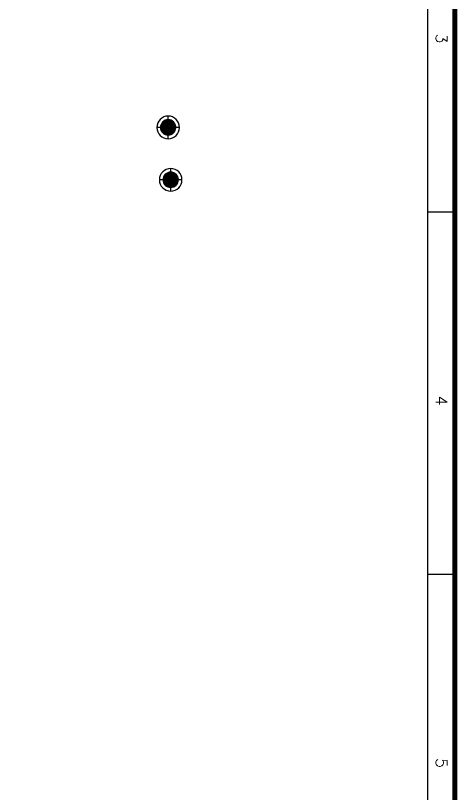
# Model space of a CAD drawing. Extents: x -52083 to 49512, y -145230 to 20224.
# Drawn here: x -22149 to -17216, y -115345 to -106674 of the extents above; entities that cross this region are included whole.
import ezdxf
from ezdxf.enums import TextEntityAlignment as Align

# ---------------------------------------------------------------- set-up
doc = ezdxf.new("R2010")
doc.units = 0
doc.header["$LTSCALE"] = 0.5
doc.header["$MEASUREMENT"] = 0
doc.layers.add('ELE-12W LED', color=1, linetype='Continuous')
doc.layers.add('TITLE', color=7, linetype='Continuous')
doc.layers.add('ELE-12W UPS LIGHT', color=3, linetype='Continuous', lineweight=25)
doc.styles.add('RomanS', font='romans.shx')

# ---------------------------------------------------------------- blocks, each defined once
blk = doc.blocks.new('A$C66962185')
at = {"layer": 'TITLE'}
for p, q in [((51190, -1297), (51190, 0)), ((68282, -1297), (68282, 0)), ((1210, -1297), (203723, -1297))]:
    blk.add_line(p, q, dxfattribs=at)
at = {"layer": 'TITLE', "const_width": 250}
blk.add_lwpolyline([(205020, 0), (205020, -141178), (0, -141178), (0, 0)], close=True, dxfattribs=at)
at = {"layer": 'TITLE', "style": 'RomanS'}
for s, p in [('3', (43009, -629)), ('4', (60101, -629)), ('5', (77193, -629))]:
    blk.add_text(s, height=537, dxfattribs=at).set_placement(p, align=Align.MIDDLE)
blk = doc.blocks.new('QWE')
at = {"layer": 'ELE-12W UPS LIGHT', "lineweight": 25}
h = blk.add_hatch(dxfattribs=at)
h.set_pattern_fill('ANSI31', color=8)
h.set_pattern_definition([(45, (-1135553.9097, 459369.4158), (-2.24506403, 2.24506403), [])])
edge = h.paths.add_edge_path()
edge.add_arc((0, 0), 85.7, 0, 360)
at = {"layer": 'ELE-12W UPS LIGHT', "color": 3, "lineweight": 25}
for p, q in [((0, -126.1), (0, 126.1)), ((-126.1, 0), (126.1, 0))]:
    blk.add_line(p, q, dxfattribs=at)
for radius in [126.1, 85.7]:
    blk.add_circle((0, 0), radius, dxfattribs=at)
blk = doc.blocks.new('18W LED')
at = {"layer": 'ELE-12W LED'}
h = blk.add_hatch(dxfattribs=at)
h.set_pattern_fill('ANSI31', color=252)
h.set_pattern_definition([(45, (-1135553.9097, 459369.4158), (-2.24506403, 2.24506403), [])])
edge = h.paths.add_edge_path()
edge.add_arc((0, 0), 85.7, 0, 360)
at = {"layer": 'ELE-12W LED', "color": 1}
for p, q in [((0, -126.1), (0, 126.1)), ((-126.1, 0), (126.1, 0))]:
    blk.add_line(p, q, dxfattribs=at)
for radius in [126.1, 85.7]:
    blk.add_circle((0, 0), radius, dxfattribs=at)

msp = doc.modelspace()

# ---------------------------------------------------------------- block references
at = {"layer": 'ELE-12W LED', "color": 6, "xscale": -1}
msp.add_blockref('18W LED', (-20417, -108504.7, 2637.8), dxfattribs=at)
at = {"layer": 'ELE-12W UPS LIGHT', "linetype": 'ByBlock', "xscale": -1}
msp.add_blockref('QWE', (-20445.7, -107921, 2637.8), dxfattribs=at)
at = {"layer": 'TITLE', "xscale": 0.2362210059218341, "yscale": 0.2362210059218341, "zscale": 0.2362210059282006, "rotation": 270}
msp.add_blockref('A$C66962185', (-17245.7, -96770.3, 2637.8), dxfattribs=at)

doc.saveas('drawing.dxf')
